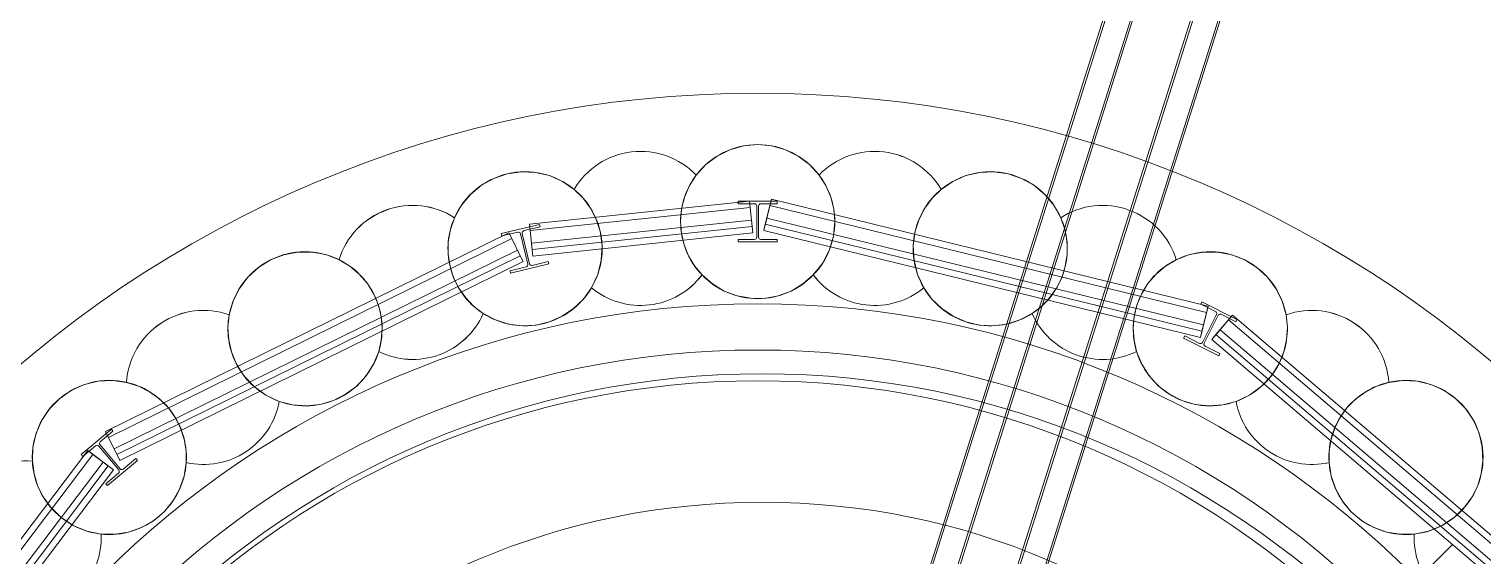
# Model space of a CAD drawing. Header units: metres. Extents: x 1753726 to 1755216, y 5920592 to 5921703.
# Drawn here: x 1753854.04 to 1753859.69, y 5920857.52 to 5920859.57 of the extents above; entities that cross this region are included whole.
import ezdxf

# ---------------------------------------------------------------- set-up
doc = ezdxf.new("R2010")
doc.units = ezdxf.units.M
for name, color, linetype, lineweight in [('A-DETL-____-OTLN', 2, 'Continuous', 9), ('A-FLOR-____-OTLN', 9, 'Continuous', 9), ('A-GENM-____-OTLN', 4, 'Continuous', 9), ('A-WALL-____-OTLN', 2, 'Continuous', 9), ('S-BEAM-____-OTLN', 7, 'Continuous', 9), ('S-FNDN-____-OTLN', 7, 'Continuous', 9)]:
    doc.layers.add(name, color=color, linetype=linetype, lineweight=lineweight)

# ---------------------------------------------------------------- blocks, each defined once
blk = doc.blocks.new('Arup_Beam_Steel I Section_UC_AU1 - 150UC30-4478000-X-ARUP-GL-HERNE_BAY_ALIGNMENT')
at = {"layer": 'S-BEAM-____-OTLN'}
for p, q in [((1753856.9486, 5920858.9016), (1753856.7956, 5920858.9016)), ((1753856.7956, 5920858.9016), (1753856.7956, 5920858.8922)), ((1753856.7956, 5920858.8922), (1753856.7956, 5920858.9016)), ((1753856.7956, 5920858.9016), (1753856.9486, 5920858.9016)), ((1753856.7956, 5920858.8922), (1753856.8599, 5920858.8922)), ((1753856.8599, 5920858.8922), (1753856.7956, 5920858.8922)), ((1753856.8688, 5920858.8833), (1753856.8688, 5920858.7619)), ((1753856.8688, 5920858.7619), (1753856.8688, 5920858.8833)), ((1753856.8754, 5920858.7619), (1753856.8754, 5920858.8833)), ((1753856.8754, 5920858.8833), (1753856.8754, 5920858.7619)), ((1753856.8843, 5920858.8922), (1753856.9486, 5920858.8922)), ((1753856.9486, 5920858.8922), (1753856.8843, 5920858.8922)), ((1753856.9486, 5920858.8922), (1753856.9486, 5920858.9016)), ((1753856.9486, 5920858.9016), (1753856.9486, 5920858.8922)), ((1753856.8599, 5920858.753), (1753856.7956, 5920858.753)), ((1753856.7956, 5920858.753), (1753856.7956, 5920858.7436)), ((1753856.7956, 5920858.7436), (1753856.7956, 5920858.753)), ((1753856.7956, 5920858.753), (1753856.8599, 5920858.753)), ((1753856.7956, 5920858.7436), (1753856.9486, 5920858.7436)), ((1753856.9486, 5920858.7436), (1753856.7956, 5920858.7436)), ((1753856.9486, 5920858.753), (1753856.8843, 5920858.753)), ((1753856.8843, 5920858.753), (1753856.9486, 5920858.753)), ((1753856.9486, 5920858.7436), (1753856.9486, 5920858.753)), ((1753856.9486, 5920858.753), (1753856.9486, 5920858.7436))]:
    blk.add_line(p, q, dxfattribs=at)
for centre, start, end in [((1753856.8599, 5920858.8833), 0, 90), ((1753856.8599, 5920858.8833), 0, 90), ((1753856.8843, 5920858.8833), 90, 180), ((1753856.8843, 5920858.8833), 90, 180)]:
    blk.add_arc(centre, 0.0089, start, end, dxfattribs=at)
for centre, start_param, end_param in [((1753856.8599, 5920858.7619), 4.712389, 6.283185), ((1753856.8599, 5920858.7619), 4.712389, 6.283185), ((1753856.8843, 5920858.7619), 3.141593, 4.712389), ((1753856.8843, 5920858.7619), 3.141593, 4.712389)]:
    blk.add_ellipse(centre, major_axis=(0.0089, 0), ratio=1, start_param=start_param, end_param=end_param, dxfattribs=at)
blk = doc.blocks.new('Arup_Beam_Steel I Section_UC_AU1 - 150UC30-4478001-X-ARUP-GL-HERNE_BAY_ALIGNMENT')
at = {"layer": 'S-BEAM-____-OTLN'}
for p, q in [((1753858.6007, 5920858.5101), (1753858.5965, 5920858.5017)), ((1753858.5965, 5920858.5017), (1753858.6007, 5920858.5101)), ((1753858.5965, 5920858.5017), (1753858.6539, 5920858.4728)), ((1753858.6539, 5920858.4728), (1753858.5965, 5920858.5017)), ((1753858.7374, 5920858.4414), (1753858.6007, 5920858.5101)), ((1753858.6007, 5920858.5101), (1753858.7374, 5920858.4414)), ((1753858.6579, 5920858.4609), (1753858.6034, 5920858.3524)), ((1753858.6034, 5920858.3524), (1753858.6579, 5920858.4609)), ((1753858.6093, 5920858.3494), (1753858.6638, 5920858.4579)), ((1753858.6638, 5920858.4579), (1753858.6093, 5920858.3494)), ((1753858.6757, 5920858.4619), (1753858.7332, 5920858.433)), ((1753858.7332, 5920858.433), (1753858.6757, 5920858.4619)), ((1753858.7332, 5920858.433), (1753858.7374, 5920858.4414)), ((1753858.7374, 5920858.4414), (1753858.7332, 5920858.433)), ((1753858.534, 5920858.3773), (1753858.5298, 5920858.3689)), ((1753858.5298, 5920858.3689), (1753858.534, 5920858.3773)), ((1753858.5915, 5920858.3484), (1753858.534, 5920858.3773)), ((1753858.534, 5920858.3773), (1753858.5915, 5920858.3484)), ((1753858.5298, 5920858.3689), (1753858.6665, 5920858.3002)), ((1753858.6665, 5920858.3002), (1753858.5298, 5920858.3689)), ((1753858.6707, 5920858.3086), (1753858.6133, 5920858.3375)), ((1753858.6133, 5920858.3375), (1753858.6707, 5920858.3086)), ((1753858.6665, 5920858.3002), (1753858.6707, 5920858.3086)), ((1753858.6707, 5920858.3086), (1753858.6665, 5920858.3002))]:
    blk.add_line(p, q, dxfattribs=at)
for centre, major_axis, start_param, end_param in [((1753858.6499, 5920858.4649), (-0.00822, 0.00341), 3.069757, 4.640554), ((1753858.6499, 5920858.4649), (-0.00822, 0.00341), 3.069757, 4.640554), ((1753858.6718, 5920858.4539), (-0.00796, 0.00399), 4.711502, 6.282299), ((1753858.6718, 5920858.4539), (-0.00796, 0.00399), 4.711502, 6.282299), ((1753858.5955, 5920858.3564), (-0.00602, 0.00655), 1.933231, 3.504027), ((1753858.5955, 5920858.3564), (-0.00602, 0.00655), 1.933231, 3.504027), ((1753858.6173, 5920858.3454), (-0.00652, 0.00605), 0.282478, 1.853274), ((1753858.6173, 5920858.3454), (-0.00652, 0.00605), 0.282478, 1.853274)]:
    blk.add_ellipse(centre, major_axis=major_axis, ratio=1, start_param=start_param, end_param=end_param, dxfattribs=at)
blk = doc.blocks.new('Arup_Beam_Steel I Section_UC_AU1 - 150UC30-4478010-X-ARUP-GL-HERNE_BAY_ALIGNMENT')
at = {"layer": 'S-BEAM-____-OTLN'}
for p, q in [((1753854.357, 5920858.0141), (1753854.2397, 5920857.9157)), ((1753854.2397, 5920857.9157), (1753854.357, 5920858.0141)), ((1753854.3137, 5920857.9655), (1753854.363, 5920858.0069)), ((1753854.363, 5920858.0069), (1753854.3137, 5920857.9655)), ((1753854.363, 5920858.0069), (1753854.357, 5920858.0141)), ((1753854.357, 5920858.0141), (1753854.363, 5920858.0069)), ((1753854.2458, 5920857.9085), (1753854.295, 5920857.9498)), ((1753854.295, 5920857.9498), (1753854.2458, 5920857.9085)), ((1753854.3076, 5920857.9487), (1753854.3856, 5920857.8558)), ((1753854.3856, 5920857.8558), (1753854.3076, 5920857.9487)), ((1753854.3907, 5920857.86), (1753854.3126, 5920857.953)), ((1753854.3126, 5920857.953), (1753854.3907, 5920857.86)), ((1753854.2397, 5920857.9157), (1753854.2458, 5920857.9085)), ((1753854.2458, 5920857.9085), (1753854.2397, 5920857.9157)), ((1753854.3413, 5920857.7947), (1753854.4585, 5920857.893)), ((1753854.4585, 5920857.893), (1753854.3413, 5920857.7947)), ((1753854.4525, 5920857.9002), (1753854.4032, 5920857.8589)), ((1753854.4032, 5920857.8589), (1753854.4525, 5920857.9002)), ((1753854.4585, 5920857.893), (1753854.4525, 5920857.9002)), ((1753854.4525, 5920857.9002), (1753854.4585, 5920857.893)), ((1753854.3845, 5920857.8432), (1753854.3353, 5920857.8019)), ((1753854.3353, 5920857.8019), (1753854.3845, 5920857.8432)), ((1753854.3353, 5920857.8019), (1753854.3413, 5920857.7947)), ((1753854.3413, 5920857.7947), (1753854.3353, 5920857.8019))]:
    blk.add_line(p, q, dxfattribs=at)
for centre, major_axis, start_param, end_param in [((1753854.3008, 5920857.943), (-0.00847, 0.00275), 4.153567, 5.724364), ((1753854.3008, 5920857.943), (-0.00847, 0.00275), 4.153567, 5.724364), ((1753854.3195, 5920857.9587), (-0.00871, 0.00181), 5.615029, 7.185826), ((1753854.3195, 5920857.9587), (-0.00871, 0.00181), 5.615029, 7.185826), ((1753854.3788, 5920857.85), (-0.00601, 0.00656), 3.097959, 4.668756), ((1753854.3788, 5920857.85), (-0.00601, 0.00656), 3.097959, 4.668756), ((1753854.3975, 5920857.8657), (-0.00856, 0.00242), 0.973589, 2.544385), ((1753854.3975, 5920857.8657), (-0.00856, 0.00242), 0.973589, 2.544385)]:
    blk.add_ellipse(centre, major_axis=major_axis, ratio=1, start_param=start_param, end_param=end_param, dxfattribs=at)
blk = doc.blocks.new('Arup_Beam_Steel I Section_UC_AU1 - 150UC30-4478011-X-ARUP-GL-HERNE_BAY_ALIGNMENT')
at = {"layer": 'S-BEAM-____-OTLN'}
for p, q in [((1753856.0231, 5920858.8114), (1753855.8742, 5920858.7761)), ((1753855.8742, 5920858.7761), (1753856.0231, 5920858.8114)), ((1753855.8742, 5920858.7761), (1753855.8764, 5920858.7669)), ((1753855.8764, 5920858.7669), (1753855.8742, 5920858.7761)), ((1753855.8764, 5920858.7669), (1753855.939, 5920858.7818)), ((1753855.939, 5920858.7818), (1753855.8764, 5920858.7669)), ((1753855.9497, 5920858.7752), (1753855.9777, 5920858.657)), ((1753855.9777, 5920858.657), (1753855.9497, 5920858.7752)), ((1753855.9841, 5920858.6585), (1753855.9561, 5920858.7767)), ((1753855.9561, 5920858.7767), (1753855.9841, 5920858.6585)), ((1753855.9627, 5920858.7874), (1753856.0253, 5920858.8022)), ((1753856.0253, 5920858.8022), (1753855.9627, 5920858.7874)), ((1753856.0253, 5920858.8022), (1753856.0231, 5920858.8114)), ((1753856.0231, 5920858.8114), (1753856.0253, 5920858.8022)), ((1753855.9107, 5920858.6223), (1753856.0596, 5920858.6576)), ((1753856.0596, 5920858.6576), (1753855.9107, 5920858.6223)), ((1753856.0574, 5920858.6668), (1753855.9948, 5920858.6519)), ((1753855.9948, 5920858.6519), (1753856.0574, 5920858.6668)), ((1753856.0596, 5920858.6576), (1753856.0574, 5920858.6668)), ((1753856.0574, 5920858.6668), (1753856.0596, 5920858.6576)), ((1753855.9711, 5920858.6463), (1753855.9085, 5920858.6315)), ((1753855.9085, 5920858.6315), (1753855.9711, 5920858.6463)), ((1753855.9085, 5920858.6315), (1753855.9107, 5920858.6223)), ((1753855.9107, 5920858.6223), (1753855.9085, 5920858.6315))]:
    blk.add_line(p, q, dxfattribs=at)
for centre, major_axis, start_param, end_param in [((1753855.941, 5920858.7731), (0.00777, 0.00434), 6.006842, 7.577638), ((1753855.941, 5920858.7731), (0.00777, 0.00434), 6.006842, 7.577638), ((1753855.9648, 5920858.7787), (0.00777, 0.00434), 1.294453, 2.865249), ((1753855.9648, 5920858.7787), (0.00777, 0.00434), 1.294453, 2.865249), ((1753855.969, 5920858.655), (0.00777, 0.00434), 4.436045, 6.006842), ((1753855.969, 5920858.655), (0.00777, 0.00434), 4.436045, 6.006842), ((1753855.9928, 5920858.6606), (0.00884, 0.00103), 3.257948, 4.828744), ((1753855.9928, 5920858.6606), (0.00884, 0.00103), 3.257948, 4.828744)]:
    blk.add_ellipse(centre, major_axis=major_axis, ratio=1, start_param=start_param, end_param=end_param, dxfattribs=at)
blk = doc.blocks.new('308492-ARUP-STTW-MOD-0300_rvt-1-X-ARUP-GL-HERNE_BAY_ALIGNMENT')
at = {"layer": 'A-WALL-____-OTLN'}
for p, q in [((1753856.84, 5920858.9027), (1753855.9847, 5920858.8128)), ((1753855.9847, 5920858.8128), (1753856.84, 5920858.9027)), ((1753856.84, 5920858.9027), (1753856.853, 5920858.7784)), ((1753856.84, 5920858.9027), (1753856.8426, 5920858.8778)), ((1753856.8955, 5920858.788), (1753856.9253, 5920858.9094)), ((1753856.9193, 5920858.8851), (1753856.9015, 5920858.8122)), ((1753856.9193, 5920858.8851), (1753856.9253, 5920858.9094)), ((1753858.6191, 5920858.4689), (1753856.9193, 5920858.8851)), ((1753858.6251, 5920858.4932), (1753856.9253, 5920858.9094)), ((1753856.9253, 5920858.9094), (1753858.6251, 5920858.4932)), ((1753856.8426, 5920858.8778), (1753855.9873, 5920858.788)), ((1753855.9925, 5920858.7382), (1753856.8478, 5920858.8281)), ((1753856.8478, 5920858.8281), (1753855.9925, 5920858.7382)), ((1753856.8426, 5920858.8778), (1753856.8504, 5920858.8033)), ((1753856.8478, 5920858.8281), (1753856.853, 5920858.7784)), ((1753856.8478, 5920858.8281), (1753856.853, 5920858.7784)), ((1753856.8955, 5920858.788), (1753856.9074, 5920858.8365)), ((1753856.9074, 5920858.8365), (1753856.8955, 5920858.788)), ((1753856.9074, 5920858.8365), (1753858.6072, 5920858.4204)), ((1753858.6072, 5920858.4204), (1753856.9074, 5920858.8365)), ((1753855.9038, 5920858.7788), (1753854.3341, 5920858.005)), ((1753854.3341, 5920858.005), (1753855.9038, 5920858.7788)), ((1753855.9038, 5920858.7788), (1753855.959, 5920858.6667)), ((1753855.9038, 5920858.7788), (1753855.9148, 5920858.7564)), ((1753855.9977, 5920858.6885), (1753855.9847, 5920858.8128)), ((1753855.9873, 5920858.788), (1753855.9847, 5920858.8128)), ((1753855.9873, 5920858.788), (1753855.9951, 5920858.7134)), ((1753855.9951, 5920858.7134), (1753856.8504, 5920858.8033)), ((1753855.9977, 5920858.6885), (1753856.853, 5920858.7784)), ((1753856.853, 5920858.7784), (1753855.9977, 5920858.6885)), ((1753855.9977, 5920858.6885), (1753856.853, 5920858.7784)), ((1753856.853, 5920858.7784), (1753855.9977, 5920858.6885)), ((1753856.8504, 5920858.8033), (1753856.853, 5920858.7784)), ((1753856.8955, 5920858.788), (1753856.9015, 5920858.8122)), ((1753856.8955, 5920858.788), (1753858.5953, 5920858.3718)), ((1753858.5953, 5920858.3718), (1753856.8955, 5920858.788)), ((1753856.8955, 5920858.788), (1753858.5953, 5920858.3718)), ((1753858.5953, 5920858.3718), (1753856.8955, 5920858.788)), ((1753856.9015, 5920858.8122), (1753858.6013, 5920858.3961)), ((1753855.9148, 5920858.7564), (1753854.3452, 5920857.9826)), ((1753854.3673, 5920857.9377), (1753855.9369, 5920858.7115)), ((1753855.9369, 5920858.7115), (1753854.3673, 5920857.9377)), ((1753855.9148, 5920858.7564), (1753855.948, 5920858.6891)), ((1753855.9369, 5920858.7115), (1753855.959, 5920858.6667)), ((1753855.9369, 5920858.7115), (1753855.959, 5920858.6667)), ((1753855.9977, 5920858.6885), (1753855.9925, 5920858.7382)), ((1753855.9925, 5920858.7382), (1753855.9977, 5920858.6885)), ((1753855.9977, 5920858.6885), (1753855.9951, 5920858.7134)), ((1753854.3784, 5920857.9153), (1753855.948, 5920858.6891)), ((1753854.3894, 5920857.8929), (1753855.959, 5920858.6667)), ((1753855.959, 5920858.6667), (1753854.3894, 5920857.8929)), ((1753854.3894, 5920857.8929), (1753855.959, 5920858.6667)), ((1753855.959, 5920858.6667), (1753854.3894, 5920857.8929)), ((1753855.948, 5920858.6891), (1753855.959, 5920858.6667)), ((1753858.6251, 5920858.4932), (1753858.5953, 5920858.3718)), ((1753858.6251, 5920858.4932), (1753858.6191, 5920858.4689)), ((1753858.6191, 5920858.4689), (1753858.6013, 5920858.3961)), ((1753858.639, 5920858.3636), (1753858.7201, 5920858.4588)), ((1753858.7039, 5920858.4397), (1753858.6552, 5920858.3827)), ((1753858.7039, 5920858.4397), (1753858.7201, 5920858.4588)), ((1753860.0361, 5920857.305), (1753858.7039, 5920858.4397)), ((1753860.0523, 5920857.324), (1753858.7201, 5920858.4588)), ((1753858.7201, 5920858.4588), (1753860.0523, 5920857.324)), ((1753858.6072, 5920858.4204), (1753858.5953, 5920858.3718)), ((1753858.6072, 5920858.4204), (1753858.5953, 5920858.3718)), ((1753858.6013, 5920858.3961), (1753858.5953, 5920858.3718)), ((1753858.639, 5920858.3636), (1753858.6714, 5920858.4017)), ((1753858.6714, 5920858.4017), (1753858.639, 5920858.3636)), ((1753858.639, 5920858.3636), (1753858.6552, 5920858.3827)), ((1753858.6552, 5920858.3827), (1753859.9874, 5920857.2479)), ((1753858.6714, 5920858.4017), (1753860.0037, 5920857.2669)), ((1753860.0037, 5920857.2669), (1753858.6714, 5920858.4017)), ((1753858.639, 5920858.3636), (1753859.9712, 5920857.2289)), ((1753859.9712, 5920857.2289), (1753858.639, 5920858.3636)), ((1753858.639, 5920858.3636), (1753859.9712, 5920857.2289)), ((1753859.9712, 5920857.2289), (1753858.639, 5920858.3636)), ((1753854.3894, 5920857.8929), (1753854.3341, 5920858.005)), ((1753854.3452, 5920857.9826), (1753854.3341, 5920858.005)), ((1753854.3452, 5920857.9826), (1753854.3784, 5920857.9153)), ((1753854.2649, 5920857.9314), (1753853.2095, 5920856.5355)), ((1753853.2095, 5920856.5355), (1753854.2649, 5920857.9314)), ((1753854.2649, 5920857.9314), (1753854.3646, 5920857.856)), ((1753854.2649, 5920857.9314), (1753854.2848, 5920857.9163)), ((1753854.3894, 5920857.8929), (1753854.3673, 5920857.9377)), ((1753854.3673, 5920857.9377), (1753854.3894, 5920857.8929)), ((1753854.2848, 5920857.9163), (1753853.2295, 5920856.5204)), ((1753853.2693, 5920856.4902), (1753854.3247, 5920857.8862)), ((1753854.3247, 5920857.8862), (1753853.2693, 5920856.4902)), ((1753853.2893, 5920856.4751), (1753854.3447, 5920857.8711)), ((1753854.2848, 5920857.9163), (1753854.3447, 5920857.8711)), ((1753854.3247, 5920857.8862), (1753854.3646, 5920857.856)), ((1753854.3247, 5920857.8862), (1753854.3646, 5920857.856)), ((1753854.3447, 5920857.8711), (1753854.3646, 5920857.856)), ((1753854.3894, 5920857.8929), (1753854.3784, 5920857.9153)), ((1753853.3092, 5920856.4601), (1753854.3646, 5920857.856)), ((1753854.3646, 5920857.856), (1753853.3092, 5920856.4601)), ((1753853.3092, 5920856.4601), (1753854.3646, 5920857.856)), ((1753854.3646, 5920857.856), (1753853.3092, 5920856.4601))]:
    blk.add_line(p, q, dxfattribs=at)
at = {"layer": 'S-BEAM-____-OTLN'}
for radius in [3.605, 3.605, 3.305, 3.305]:
    blk.add_arc((1753856.8721, 5920854.8976), radius, 0, 180, dxfattribs=at)
at = {"layer": 'S-FNDN-____-OTLN', "flags": 128}
for points in [[(1753856.6329, 5920859.0038), (1753856.6702, 5920859.0446), (1753856.7144, 5920859.0778), (1753856.7639, 5920859.1024), (1753856.817, 5920859.1176), (1753856.8721, 5920859.1226), (1753856.9271, 5920859.1176), (1753856.9803, 5920859.1024), (1753857.0298, 5920859.0778), (1753857.0739, 5920859.0446), (1753857.1112, 5920859.0037)], [(1753857.1112, 5920859.0037), (1753857.0739, 5920859.0446), (1753857.0298, 5920859.0778), (1753856.9803, 5920859.1024), (1753856.9271, 5920859.1176), (1753856.8721, 5920859.1226), (1753856.817, 5920859.1176), (1753856.7639, 5920859.1024), (1753856.7144, 5920859.0778), (1753856.6702, 5920859.0446), (1753856.6329, 5920859.0038)], [(1753855.6924, 5920858.8379), (1753855.7193, 5920858.8862), (1753855.7546, 5920858.9288), (1753855.7971, 5920858.9642), (1753855.8453, 5920858.9911), (1753855.8977, 5920859.0088), (1753855.9525, 5920859.0165), (1753856.0077, 5920859.0141), (1753856.0615, 5920859.0015), (1753856.1122, 5920858.9793), (1753856.1579, 5920858.9482)], [(1753856.1579, 5920858.9482), (1753856.1122, 5920858.9793), (1753856.0615, 5920859.0015), (1753856.0077, 5920859.0141), (1753855.9525, 5920859.0165), (1753855.8977, 5920859.0088), (1753855.8453, 5920858.9911), (1753855.7971, 5920858.9642), (1753855.7546, 5920858.9288), (1753855.7193, 5920858.8862), (1753855.6924, 5920858.8379)], [(1753856.5721, 5920858.8226), (1753856.576, 5920858.8711), (1753856.5877, 5920858.9182), (1753856.6068, 5920858.9628), (1753856.6329, 5920859.0038)], [(1753856.6329, 5920859.0038), (1753856.6068, 5920858.9628), (1753856.5877, 5920858.9182), (1753856.576, 5920858.8711), (1753856.5721, 5920858.8226)], [(1753857.1112, 5920859.0037), (1753857.1373, 5920858.9628), (1753857.1564, 5920858.9182), (1753857.1681, 5920858.8711), (1753857.1721, 5920858.8226)], [(1753857.1721, 5920858.8226), (1753857.1681, 5920858.8711), (1753857.1564, 5920858.9182), (1753857.1373, 5920858.9628), (1753857.1112, 5920859.0037)], [(1753857.5863, 5920858.9482), (1753857.632, 5920858.9793), (1753857.6826, 5920859.0015), (1753857.7365, 5920859.0141), (1753857.7917, 5920859.0165), (1753857.8464, 5920859.0088), (1753857.8988, 5920858.9911), (1753857.9471, 5920858.9642), (1753857.9896, 5920858.9288), (1753858.0248, 5920858.8862), (1753858.0517, 5920858.8379)], [(1753858.0517, 5920858.8379), (1753858.0248, 5920858.8862), (1753857.9896, 5920858.9288), (1753857.9471, 5920858.9642), (1753857.8988, 5920858.9911), (1753857.8464, 5920859.0088), (1753857.7917, 5920859.0165), (1753857.7365, 5920859.0141), (1753857.6826, 5920859.0015), (1753857.632, 5920858.9793), (1753857.5863, 5920858.9482)], [(1753856.1579, 5920858.9482), (1753856.1927, 5920858.9144), (1753856.2216, 5920858.8754), (1753856.2438, 5920858.8323), (1753856.2588, 5920858.786)], [(1753856.2588, 5920858.786), (1753856.2438, 5920858.8323), (1753856.2216, 5920858.8754), (1753856.1927, 5920858.9144), (1753856.1579, 5920858.9482)], [(1753857.4853, 5920858.786), (1753857.5003, 5920858.8323), (1753857.5226, 5920858.8754), (1753857.5515, 5920858.9144), (1753857.5863, 5920858.9482)], [(1753857.5863, 5920858.9482), (1753857.5515, 5920858.9144), (1753857.5226, 5920858.8754), (1753857.5003, 5920858.8323), (1753857.4853, 5920858.786)], [(1753855.675, 5920858.6477), (1753855.6677, 5920858.6957), (1753855.6682, 5920858.7442), (1753855.6765, 5920858.7921), (1753855.6924, 5920858.8379)], [(1753855.6924, 5920858.8379), (1753855.6765, 5920858.7921), (1753855.6682, 5920858.7442), (1753855.6677, 5920858.6957), (1753855.675, 5920858.6477)], [(1753858.0517, 5920858.8379), (1753858.0677, 5920858.7921), (1753858.076, 5920858.7442), (1753858.0765, 5920858.6957), (1753858.0692, 5920858.6477)], [(1753858.0692, 5920858.6477), (1753858.0765, 5920858.6957), (1753858.076, 5920858.7442), (1753858.0677, 5920858.7921), (1753858.0517, 5920858.8379)], [(1753856.2588, 5920858.786), (1753856.2666, 5920858.7293), (1753856.2636, 5920858.6721), (1753856.2497, 5920858.6166), (1753856.2255, 5920858.5647)], [(1753856.2255, 5920858.5647), (1753856.2497, 5920858.6166), (1753856.2636, 5920858.6721), (1753856.2666, 5920858.7293), (1753856.2588, 5920858.786)], [(1753856.6556, 5920858.615), (1753856.6265, 5920858.6504), (1753856.6031, 5920858.6898), (1753856.586, 5920858.7323), (1753856.5756, 5920858.7769), (1753856.5721, 5920858.8226)], [(1753856.5721, 5920858.8226), (1753856.5756, 5920858.7769), (1753856.586, 5920858.7323), (1753856.6031, 5920858.6898), (1753856.6265, 5920858.6504), (1753856.6556, 5920858.615)], [(1753857.1721, 5920858.8226), (1753857.1666, 5920858.7657), (1753857.1504, 5920858.7107), (1753857.1241, 5920858.6599), (1753857.0886, 5920858.615)], [(1753857.0886, 5920858.615), (1753857.1241, 5920858.6599), (1753857.1504, 5920858.7107), (1753857.1666, 5920858.7657), (1753857.1721, 5920858.8226)], [(1753857.5187, 5920858.5647), (1753857.4945, 5920858.6166), (1753857.4806, 5920858.6721), (1753857.4775, 5920858.7293), (1753857.4853, 5920858.786)], [(1753857.4853, 5920858.786), (1753857.4775, 5920858.7293), (1753857.4806, 5920858.6721), (1753857.4945, 5920858.6166), (1753857.5187, 5920858.5647)], [(1753854.8155, 5920858.4596), (1753854.8305, 5920858.5129), (1753854.8551, 5920858.5624), (1753854.8883, 5920858.6066), (1753854.929, 5920858.644), (1753854.9759, 5920858.6732), (1753855.0274, 5920858.6934), (1753855.0817, 5920858.7038), (1753855.1369, 5920858.704), (1753855.1913, 5920858.6941), (1753855.243, 5920858.6743)], [(1753855.243, 5920858.6743), (1753855.1913, 5920858.6941), (1753855.1369, 5920858.704), (1753855.0817, 5920858.7038), (1753855.0274, 5920858.6934), (1753854.9759, 5920858.6732), (1753854.929, 5920858.644), (1753854.8883, 5920858.6066), (1753854.8551, 5920858.5624), (1753854.8305, 5920858.5129), (1753854.8155, 5920858.4596)], [(1753855.243, 5920858.6743), (1753855.2846, 5920858.6495), (1753855.3218, 5920858.6182), (1753855.3534, 5920858.5813), (1753855.3786, 5920858.5398)], [(1753855.3786, 5920858.5398), (1753855.3534, 5920858.5813), (1753855.3218, 5920858.6182), (1753855.2846, 5920858.6495), (1753855.243, 5920858.6743)], [(1753858.3655, 5920858.5398), (1753858.3908, 5920858.5813), (1753858.4224, 5920858.6182), (1753858.4595, 5920858.6495), (1753858.5012, 5920858.6743)], [(1753858.5012, 5920858.6743), (1753858.4595, 5920858.6495), (1753858.4224, 5920858.6182), (1753858.3908, 5920858.5813), (1753858.3655, 5920858.5398)], [(1753858.5012, 5920858.6743), (1753858.5528, 5920858.6941), (1753858.6072, 5920858.704), (1753858.6625, 5920858.7038), (1753858.7168, 5920858.6934), (1753858.7682, 5920858.6732), (1753858.8152, 5920858.644), (1753858.8559, 5920858.6066), (1753858.8891, 5920858.5624), (1753858.9136, 5920858.5129), (1753858.9286, 5920858.4596)], [(1753858.9286, 5920858.4596), (1753858.9136, 5920858.5129), (1753858.8891, 5920858.5624), (1753858.8559, 5920858.6066), (1753858.8152, 5920858.644), (1753858.7682, 5920858.6732), (1753858.7168, 5920858.6934), (1753858.6625, 5920858.7038), (1753858.6072, 5920858.704), (1753858.5528, 5920858.6941), (1753858.5012, 5920858.6743)], [(1753855.8041, 5920858.4649), (1753855.7676, 5920858.4926), (1753855.7358, 5920858.5255), (1753855.7094, 5920858.563), (1753855.6889, 5920858.604), (1753855.675, 5920858.6477)], [(1753855.675, 5920858.6477), (1753855.6889, 5920858.604), (1753855.7094, 5920858.563), (1753855.7358, 5920858.5255), (1753855.7676, 5920858.4926), (1753855.8041, 5920858.4649)], [(1753857.0886, 5920858.615), (1753857.0481, 5920858.5797), (1753857.002, 5920858.5522), (1753856.9517, 5920858.5334), (1753856.8989, 5920858.5238), (1753856.8452, 5920858.5239), (1753856.7924, 5920858.5334), (1753856.7421, 5920858.5522), (1753856.696, 5920858.5797), (1753856.6556, 5920858.615)], [(1753856.6556, 5920858.615), (1753856.696, 5920858.5797), (1753856.7421, 5920858.5522), (1753856.7924, 5920858.5334), (1753856.8452, 5920858.5239), (1753856.8989, 5920858.5238), (1753856.9517, 5920858.5334), (1753857.002, 5920858.5522), (1753857.0481, 5920858.5797), (1753857.0886, 5920858.615)], [(1753858.0692, 5920858.6477), (1753858.0552, 5920858.604), (1753858.0348, 5920858.563), (1753858.0083, 5920858.5255), (1753857.9765, 5920858.4926), (1753857.94, 5920858.4649)], [(1753857.94, 5920858.4649), (1753857.9765, 5920858.4926), (1753858.0083, 5920858.5255), (1753858.0348, 5920858.563), (1753858.0552, 5920858.604), (1753858.0692, 5920858.6477)], [(1753856.2255, 5920858.5647), (1753856.1942, 5920858.5211), (1753856.1557, 5920858.4837), (1753856.1111, 5920858.4538), (1753856.0619, 5920858.4323), (1753856.0097, 5920858.4199), (1753855.9561, 5920858.417), (1753855.9028, 5920858.4238), (1753855.8516, 5920858.4399), (1753855.8041, 5920858.4649)], [(1753855.8041, 5920858.4649), (1753855.8516, 5920858.4399), (1753855.9028, 5920858.4238), (1753855.9561, 5920858.417), (1753856.0097, 5920858.4199), (1753856.0619, 5920858.4323), (1753856.1111, 5920858.4538), (1753856.1557, 5920858.4837), (1753856.1942, 5920858.5211), (1753856.2255, 5920858.5647)], [(1753857.94, 5920858.4649), (1753857.8925, 5920858.4399), (1753857.8413, 5920858.4238), (1753857.7881, 5920858.417), (1753857.7345, 5920858.4199), (1753857.6822, 5920858.4323), (1753857.633, 5920858.4538), (1753857.5885, 5920858.4837), (1753857.5499, 5920858.5211), (1753857.5187, 5920858.5647)], [(1753857.5187, 5920858.5647), (1753857.5499, 5920858.5211), (1753857.5885, 5920858.4837), (1753857.633, 5920858.4538), (1753857.6822, 5920858.4323), (1753857.7345, 5920858.4199), (1753857.7881, 5920858.417), (1753857.8413, 5920858.4238), (1753857.8925, 5920858.4399), (1753857.94, 5920858.4649)], [(1753855.3786, 5920858.5398), (1753855.396, 5920858.4974), (1753855.4067, 5920858.4528), (1753855.4105, 5920858.4071), (1753855.4073, 5920858.3614), (1753855.3972, 5920858.3168)], [(1753855.3972, 5920858.3168), (1753855.4073, 5920858.3614), (1753855.4105, 5920858.4071), (1753855.4067, 5920858.4528), (1753855.396, 5920858.4974), (1753855.3786, 5920858.5398)], [(1753858.3469, 5920858.3168), (1753858.3368, 5920858.3614), (1753858.3336, 5920858.4071), (1753858.3374, 5920858.4528), (1753858.3481, 5920858.4974), (1753858.3655, 5920858.5398)], [(1753858.3655, 5920858.5398), (1753858.3481, 5920858.4974), (1753858.3374, 5920858.4528), (1753858.3336, 5920858.4071), (1753858.3368, 5920858.3614), (1753858.3469, 5920858.3168)], [(1753854.8424, 5920858.2705), (1753854.8242, 5920858.3156), (1753854.8135, 5920858.3629), (1753854.8106, 5920858.4114), (1753854.8155, 5920858.4596)], [(1753854.8155, 5920858.4596), (1753854.8106, 5920858.4114), (1753854.8135, 5920858.3629), (1753854.8242, 5920858.3156), (1753854.8424, 5920858.2705)], [(1753858.9286, 5920858.4596), (1753858.9335, 5920858.4114), (1753858.9306, 5920858.3629), (1753858.9199, 5920858.3156), (1753858.9017, 5920858.2705)], [(1753858.9017, 5920858.2705), (1753858.9199, 5920858.3156), (1753858.9306, 5920858.3629), (1753858.9335, 5920858.4114), (1753858.9286, 5920858.4596)], [(1753855.3972, 5920858.3168), (1753855.3769, 5920858.2671), (1753855.348, 5920858.2218), (1753855.3115, 5920858.1824), (1753855.2686, 5920858.1502), (1753855.2207, 5920858.1261), (1753855.1692, 5920858.1109), (1753855.1158, 5920858.1052), (1753855.0623, 5920858.1091), (1753855.0103, 5920858.1224)], [(1753855.0103, 5920858.1224), (1753855.0623, 5920858.1091), (1753855.1158, 5920858.1052), (1753855.1692, 5920858.1109), (1753855.2207, 5920858.1261), (1753855.2686, 5920858.1502), (1753855.3115, 5920858.1824), (1753855.348, 5920858.2218), (1753855.3769, 5920858.2671), (1753855.3972, 5920858.3168)], [(1753858.7339, 5920858.1224), (1753858.6819, 5920858.1091), (1753858.6283, 5920858.1052), (1753858.575, 5920858.1109), (1753858.5235, 5920858.1261), (1753858.4755, 5920858.1502), (1753858.4326, 5920858.1824), (1753858.3961, 5920858.2218), (1753858.3673, 5920858.2671), (1753858.3469, 5920858.3168)], [(1753858.3469, 5920858.3168), (1753858.3673, 5920858.2671), (1753858.3961, 5920858.2218), (1753858.4326, 5920858.1824), (1753858.4755, 5920858.1502), (1753858.5235, 5920858.1261), (1753858.575, 5920858.1109), (1753858.6283, 5920858.1052), (1753858.6819, 5920858.1091), (1753858.7339, 5920858.1224)], [(1753855.0103, 5920858.1224), (1753854.9584, 5920858.1466), (1753854.912, 5920858.1802), (1753854.8729, 5920858.222), (1753854.8424, 5920858.2705)], [(1753854.8424, 5920858.2705), (1753854.8729, 5920858.222), (1753854.912, 5920858.1802), (1753854.9584, 5920858.1466), (1753855.0103, 5920858.1224)], [(1753858.9017, 5920858.2705), (1753858.8712, 5920858.222), (1753858.8321, 5920858.1802), (1753858.7858, 5920858.1466), (1753858.7339, 5920858.1224)], [(1753858.7339, 5920858.1224), (1753858.7858, 5920858.1466), (1753858.8321, 5920858.1802), (1753858.8712, 5920858.222), (1753858.9017, 5920858.2705)], [(1753854.0495, 5920857.8894), (1753854.0518, 5920857.9446), (1753854.0643, 5920857.9985), (1753854.0864, 5920858.0491), (1753854.1174, 5920858.0949), (1753854.1563, 5920858.1342), (1753854.2017, 5920858.1657), (1753854.2522, 5920858.1883), (1753854.3059, 5920858.2012), (1753854.3611, 5920858.2041), (1753854.4159, 5920858.1968)], [(1753854.4159, 5920858.1968), (1753854.3611, 5920858.2041), (1753854.3059, 5920858.2012), (1753854.2522, 5920858.1883), (1753854.2017, 5920858.1657), (1753854.1563, 5920858.1342), (1753854.1174, 5920858.0949), (1753854.0864, 5920858.0491), (1753854.0643, 5920857.9985), (1753854.0518, 5920857.9446), (1753854.0495, 5920857.8894)], [(1753859.3282, 5920858.1968), (1753859.383, 5920858.2041), (1753859.4382, 5920858.2012), (1753859.492, 5920858.1883), (1753859.5424, 5920858.1657), (1753859.5878, 5920858.1342), (1753859.6267, 5920858.0949), (1753859.6578, 5920858.0491), (1753859.6799, 5920857.9985), (1753859.6923, 5920857.9446), (1753859.6946, 5920857.8894)], [(1753859.6946, 5920857.8894), (1753859.6923, 5920857.9446), (1753859.6799, 5920857.9985), (1753859.6578, 5920858.0491), (1753859.6267, 5920858.0949), (1753859.5878, 5920858.1342), (1753859.5424, 5920858.1657), (1753859.492, 5920858.1883), (1753859.4382, 5920858.2012), (1753859.383, 5920858.2041), (1753859.3282, 5920858.1968)], [(1753854.4159, 5920858.1968), (1753854.4622, 5920858.1822), (1753854.5056, 5920858.1604), (1753854.5448, 5920858.1318), (1753854.5789, 5920858.0972)], [(1753854.5789, 5920858.0972), (1753854.5448, 5920858.1318), (1753854.5056, 5920858.1604), (1753854.4622, 5920858.1822), (1753854.4159, 5920858.1968)], [(1753859.1652, 5920858.0972), (1753859.1993, 5920858.1318), (1753859.2386, 5920858.1604), (1753859.2819, 5920858.1822), (1753859.3282, 5920858.1968)], [(1753859.3282, 5920858.1968), (1753859.2819, 5920858.1822), (1753859.2386, 5920858.1604), (1753859.1993, 5920858.1318), (1753859.1652, 5920858.0972)], [(1753854.5789, 5920858.0972), (1753854.6057, 5920858.0599), (1753854.6263, 5920858.019), (1753854.6406, 5920857.9755), (1753854.648, 5920857.9303), (1753854.6485, 5920857.8845)], [(1753854.6485, 5920857.8845), (1753854.648, 5920857.9303), (1753854.6406, 5920857.9755), (1753854.6263, 5920858.019), (1753854.6057, 5920858.0599), (1753854.5789, 5920858.0972)], [(1753859.0957, 5920857.8845), (1753859.0961, 5920857.9303), (1753859.1036, 5920857.9755), (1753859.1178, 5920858.019), (1753859.1385, 5920858.0599), (1753859.1652, 5920858.0972)], [(1753859.1652, 5920858.0972), (1753859.1385, 5920858.0599), (1753859.1178, 5920858.019), (1753859.1036, 5920857.9755), (1753859.0961, 5920857.9303), (1753859.0957, 5920857.8845)], [(1753854.1193, 5920857.7115), (1753854.0912, 5920857.7512), (1753854.0699, 5920857.7948), (1753854.0558, 5920857.8412), (1753854.0495, 5920857.8894)], [(1753854.0495, 5920857.8894), (1753854.0558, 5920857.8412), (1753854.0699, 5920857.7948), (1753854.0912, 5920857.7512), (1753854.1193, 5920857.7115)], [(1753854.6485, 5920857.8845), (1753854.6401, 5920857.8314), (1753854.6225, 5920857.7808), (1753854.5961, 5920857.734), (1753854.5618, 5920857.6927), (1753854.5206, 5920857.6582), (1753854.474, 5920857.6316), (1753854.4234, 5920857.6137), (1753854.3704, 5920857.6051), (1753854.3168, 5920857.6061)], [(1753854.3168, 5920857.6061), (1753854.3704, 5920857.6051), (1753854.4234, 5920857.6137), (1753854.474, 5920857.6316), (1753854.5206, 5920857.6582), (1753854.5618, 5920857.6927), (1753854.5961, 5920857.734), (1753854.6225, 5920857.7808), (1753854.6401, 5920857.8314), (1753854.6485, 5920857.8845)], [(1753859.4274, 5920857.6061), (1753859.3737, 5920857.6051), (1753859.3207, 5920857.6137), (1753859.2701, 5920857.6316), (1753859.2235, 5920857.6582), (1753859.1824, 5920857.6927), (1753859.1481, 5920857.734), (1753859.1217, 5920857.7808), (1753859.104, 5920857.8314), (1753859.0957, 5920857.8845)], [(1753859.0957, 5920857.8845), (1753859.104, 5920857.8314), (1753859.1217, 5920857.7808), (1753859.1481, 5920857.734), (1753859.1824, 5920857.6927), (1753859.2235, 5920857.6582), (1753859.2701, 5920857.6316), (1753859.3207, 5920857.6137), (1753859.3737, 5920857.6051), (1753859.4274, 5920857.6061)], [(1753859.6946, 5920857.8894), (1753859.6883, 5920857.8412), (1753859.6743, 5920857.7948), (1753859.6529, 5920857.7512), (1753859.6248, 5920857.7115)], [(1753859.6248, 5920857.7115), (1753859.6529, 5920857.7512), (1753859.6743, 5920857.7948), (1753859.6883, 5920857.8412), (1753859.6946, 5920857.8894)], [(1753854.3168, 5920857.6061), (1753854.2607, 5920857.6177), (1753854.2078, 5920857.6397), (1753854.1601, 5920857.6714), (1753854.1193, 5920857.7115)], [(1753854.1193, 5920857.7115), (1753854.1601, 5920857.6714), (1753854.2078, 5920857.6397), (1753854.2607, 5920857.6177), (1753854.3168, 5920857.6061)], [(1753859.6248, 5920857.7115), (1753859.584, 5920857.6714), (1753859.5363, 5920857.6397), (1753859.4834, 5920857.6177), (1753859.4274, 5920857.6061)], [(1753859.4274, 5920857.6061), (1753859.4834, 5920857.6177), (1753859.5363, 5920857.6397), (1753859.584, 5920857.6714), (1753859.6248, 5920857.7115)]]:
    blk.add_lwpolyline(points, dxfattribs=at)
at = {"layer": 'S-FNDN-____-OTLN'}
for centre, radius, start, end in [((1753856.8721, 5920854.8976), 4.425, 0, 180), ((1753856.8721, 5920854.8976), 4.425, 0, 180), ((1753855.9669, 5920858.7168), 0.3, 50.4716, 156.1951), ((1753856.8721, 5920858.8226), 0.3, 0, 37.1382), ((1753857.7772, 5920858.7168), 0.3, 23.8049, 129.5284), ((1753855.9669, 5920858.7168), 0.3, 13.3333, 50.4716), ((1753857.7772, 5920858.7168), 0.3, 129.5284, 166.6667), ((1753855.5296, 5920858.5859), 0.3, 57.1382, 162.8618), ((1753858.2145, 5920858.5859), 0.3, 17.1382, 122.8618), ((1753858.2145, 5920858.5859), 0.3, 17.1382, 122.8618), ((1753855.9669, 5920858.7168), 0.3, 329.5284, 13.3333), ((1753855.9669, 5920858.7168), 0.3, 329.5284, 13.3333), ((1753856.8721, 5920858.8226), 0.3, 180, 223.8049), ((1753856.8721, 5920858.8226), 0.3, 316.1951, 0), ((1753857.7772, 5920858.7168), 0.3, 166.6667, 210.4716), ((1753857.7772, 5920858.7168), 0.3, 166.6667, 210.4716), ((1753855.1105, 5920858.4052), 0.3, 26.6667, 63.8049), ((1753858.6336, 5920858.4052), 0.3, 116.1951, 153.3333), ((1753855.9669, 5920858.7168), 0.3, 193.3333, 237.1382), ((1753857.7772, 5920858.7168), 0.3, 302.8618, 346.6667), ((1753857.7772, 5920858.7168), 0.3, 302.8618, 346.6667), ((1753855.9669, 5920858.7168), 0.3, 237.1382, 329.5284), ((1753855.9669, 5920858.7168), 0.3, 237.1382, 329.5284), ((1753857.7772, 5920858.7168), 0.3, 210.4716, 302.8618), ((1753857.7772, 5920858.7168), 0.3, 210.4716, 302.8618), ((1753858.6336, 5920858.4052), 0.3, 153.3333, 197.1382), ((1753854.7152, 5920858.1769), 0.3, 70.4716, 176.1951), ((1753854.7152, 5920858.1769), 0.3, 70.4716, 176.1951), ((1753855.5296, 5920858.5859), 0.3, 243.8049, 336.1951), ((1753855.5296, 5920858.5859), 0.3, 243.8049, 336.1951), ((1753858.2145, 5920858.5859), 0.3, 203.8049, 296.1951), ((1753859.0289, 5920858.1769), 0.3, 3.8049, 109.5284), ((1753859.0289, 5920858.1769), 0.3, 3.8049, 109.5284), ((1753856.8721, 5920854.8976), 3.425, 0, 180), ((1753856.8721, 5920854.8976), 3.425, 0, 180), ((1753855.1105, 5920858.4052), 0.3, 250.4716, 342.8618), ((1753858.6336, 5920858.4052), 0.3, 197.1382, 289.5284), ((1753855.1105, 5920858.4052), 0.3, 206.6667, 250.4716), ((1753858.6336, 5920858.4052), 0.3, 289.5284, 333.3333), ((1753854.3491, 5920857.9044), 0.3, 77.1382, 182.8618), ((1753859.395, 5920857.9044), 0.3, 357.1382, 102.8618), ((1753859.395, 5920857.9044), 0.3, 357.1382, 102.8618), ((1753854.3491, 5920857.9044), 0.3, 40, 77.1382), ((1753854.3491, 5920857.9044), 0.3, 356.1951, 40), ((1753854.3491, 5920857.9044), 0.3, 356.1951, 40), ((1753854.7152, 5920858.1769), 0.3, 257.1382, 349.5284), ((1753854.7152, 5920858.1769), 0.3, 257.1382, 349.5284), ((1753854.7152, 5920858.1769), 0.3, 257.1382, 349.5284), ((1753854.7152, 5920858.1769), 0.3, 257.1382, 349.5284), ((1753859.0289, 5920858.1769), 0.3, 190.4716, 282.8618), ((1753859.0289, 5920858.1769), 0.3, 190.4716, 282.8618), ((1753859.395, 5920857.9044), 0.3, 140, 183.8049), ((1753854.0171, 5920857.5911), 0.3, 83.8049, 189.5284), ((1753854.0171, 5920857.5911), 0.3, 83.8049, 189.5284), ((1753854.0171, 5920857.5911), 0.3, 83.8049, 189.5284), ((1753854.0171, 5920857.5911), 0.3, 83.8049, 189.5284), ((1753854.3491, 5920857.9044), 0.3, 182.8618, 220), ((1753854.3491, 5920857.9044), 0.3, 263.8049, 356.1951), ((1753859.395, 5920857.9044), 0.3, 183.8049, 276.1951), ((1753854.3491, 5920857.9044), 0.3, 220, 263.8049), ((1753859.395, 5920857.9044), 0.3, 276.1951, 320), ((1753854.0171, 5920857.5911), 0.3, 270.4716, 2.8618), ((1753854.0171, 5920857.5911), 0.3, 270.4716, 2.8618), ((1753854.0171, 5920857.5911), 0.3, 270.4716, 2.8618), ((1753854.0171, 5920857.5911), 0.3, 270.4716, 2.8618), ((1753859.727, 5920857.5911), 0.3, 177.1382, 269.5284), ((1753859.727, 5920857.5911), 0.3, 177.1382, 269.5284), ((1753859.727, 5920857.5911), 0.3, 177.1382, 269.5284), ((1753859.727, 5920857.5911), 0.3, 177.1382, 269.5284)]:
    blk.add_arc(centre, radius, start, end, dxfattribs=at)
for centre, major_axis, start_param, end_param in [((1753856.8721, 5920858.8226), (0.1971, 0.2262), 6.077365, 7.922589), ((1753856.8721, 5920858.8226), (-0.1738, 0.2445), 4.74248, 6.587704), ((1753856.4164, 5920858.7961), (0.3, 0), 0.76454, 2.609764), ((1753856.4164, 5920858.7961), (-0.2956, 0.0511), 4.077437, 5.922661), ((1753856.4164, 5920858.7961), (0.3, 0), 0.76454, 2.609764), ((1753856.4164, 5920858.7961), (-0.2956, 0.0511), 4.077437, 5.922661), ((1753857.3277, 5920858.7961), (0.2982, 0.0327), 0.422702, 2.267926), ((1753857.3277, 5920858.7961), (-0.2976, 0.0379), 3.800206, 5.64543), ((1753857.3277, 5920858.7961), (0.2982, 0.0327), 0.422702, 2.267926), ((1753857.3277, 5920858.7961), (-0.2976, 0.0379), 3.800206, 5.64543), ((1753855.9669, 5920858.7168), (-0.2475, 0.1695), 4.622924, 6.468147), ((1753856.8721, 5920858.8226), (0.2958, 0.05), 2.326104, 2.974288), ((1753856.8721, 5920858.8226), (0, 0.3), 0.922612, 1.570796), ((1753856.8721, 5920858.8226), (0, 0.3), 4.712389, 5.360573), ((1753857.7772, 5920858.7168), (0.263, 0.1443), 6.196921, 8.042145), ((1753855.9669, 5920858.7168), (0, 0.3), 4.9451, 5.593284), ((1753857.7772, 5920858.7168), (0, 0.3), 0.689901, 1.338086), ((1753855.5296, 5920858.5859), (0.0849, 0.2877), 5.996412, 7.841636), ((1753855.5296, 5920858.5859), (0.2758, 0.1179), 0.593235, 2.438459), ((1753855.5296, 5920858.5859), (0.2235, 0.2002), 0.266801, 2.112025), ((1753858.2145, 5920858.5859), (-0.0289, 0.2986), 4.914988, 6.760212), ((1753858.2145, 5920858.5859), (-0.2853, 0.0927), 3.7548, 5.600023), ((1753855.9669, 5920858.7168), (-0.084, 0.288), 0.871663, 1.519847), ((1753855.9669, 5920858.7168), (0, 0.3), 1.155322, 1.803507), ((1753857.7772, 5920858.7168), (0, 0.3), 4.479678, 5.127863), ((1753857.7772, 5920858.7168), (0.1214, 0.2743), 4.896464, 5.544649), ((1753856.8721, 5920858.8226), (-0.1729, 0.2452), 0.956703, 1.721242), ((1753856.8721, 5920858.8226), (0.1388, 0.266), 4.428817, 5.193357), ((1753855.1105, 5920858.4052), (0.214, 0.2103), 0.337015, 2.182239), ((1753855.1105, 5920858.4052), (0.2918, 0.0699), 0.878553, 2.723777), ((1753858.6336, 5920858.4052), (0.3, 0), 0.182763, 2.027987), ((1753858.6336, 5920858.4052), (-0.2306, 0.1919), 4.018372, 5.863596), ((1753855.1105, 5920858.4052), (-0.2922, 0.068), 3.835609, 4.483794), ((1753858.6336, 5920858.4052), (0.2841, 0.0964), 1.700694, 2.348878), ((1753855.9669, 5920858.7168), (-0.2704, 0.1299), 0.680359, 1.444899), ((1753856.4164, 5920858.7961), (0, 0.3), 2.451691, 4.064205), ((1753856.4164, 5920858.7961), (-0.1005, 0.2827), 2.109942, 3.722455), ((1753856.4164, 5920858.7961), (0.0487, 0.296), 2.614908, 4.227421), ((1753856.4164, 5920858.7961), (-0.1005, 0.2827), 2.109942, 3.722455), ((1753856.8721, 5920858.8226), (0.3, 0), 3.906132, 5.518646), ((1753856.8721, 5920858.8226), (0.2966, 0.045), 3.755686, 5.3682), ((1753857.3277, 5920858.7961), (0.1279, 0.2714), 2.659428, 4.271941), ((1753857.3277, 5920858.7961), (0.05, 0.2958), 2.386285, 3.998799), ((1753857.3277, 5920858.7961), (0.1279, 0.2714), 2.659428, 4.271941), ((1753857.3277, 5920858.7961), (0.05, 0.2958), 2.386285, 3.998799), ((1753854.7152, 5920858.1769), (-0.2537, 0.1601), 4.93467, 6.779894), ((1753854.7152, 5920858.1769), (-0.2537, 0.1601), 4.93467, 6.779894), ((1753855.1105, 5920858.4052), (-0.2967, 0.0447), 2.992033, 3.756573), ((1753855.1105, 5920858.4052), (-0.1756, 0.2432), 3.787861, 4.5524), ((1753858.6336, 5920858.4052), (0.0692, 0.2919), 1.338086, 2.102625), ((1753859.0289, 5920858.1769), (0.2417, 0.1777), 5.715528, 7.560752), ((1753859.0289, 5920858.1769), (0.2417, 0.1777), 5.715528, 7.560752), ((1753855.1105, 5920858.4052), (0.1247, 0.2728), 1.816785, 2.46497), ((1753855.1105, 5920858.4052), (0.1819, 0.2386), 2.039418, 2.687603), ((1753855.5296, 5920858.5859), (0.2902, 0.0759), 3.999288, 5.611801), ((1753855.5296, 5920858.5859), (0.3, 0), 4.255198, 5.867711), ((1753858.2145, 5920858.5859), (-0.296, 0.049), 0.579578, 2.192091), ((1753858.2145, 5920858.5859), (-0.264, 0.1425), 0.910561, 2.523074), ((1753858.2145, 5920858.5859), (-0.1443, 0.263), 1.484532, 3.097045), ((1753858.6336, 5920858.4052), (-0.2119, 0.2123), 3.462456, 4.110641), ((1753858.6336, 5920858.4052), (-0.1396, 0.2655), 3.762887, 4.411072), ((1753855.1105, 5920858.4052), (-0.1481, 0.2609), 2.284475, 3.896988), ((1753858.6336, 5920858.4052), (0.1316, 0.2696), 2.32402, 3.936533), ((1753855.1105, 5920858.4052), (0, 0.3), 2.036217, 2.800757), ((1753858.6336, 5920858.4052), (-0.0946, 0.2847), 3.161564, 3.926104), ((1753854.3491, 5920857.9044), (0.0406, 0.2972), 6.194607, 8.039831), ((1753854.3491, 5920857.9044), (-0.2626, 0.1451), 4.344664, 4.992848), ((1753859.395, 5920857.9044), (0.187, 0.2346), 0.897638, 1.545823), ((1753859.395, 5920857.9044), (0.1646, 0.2508), 0.80537, 1.453554), ((1753859.0289, 5920858.1769), (-0.2615, 0.1471), 0.695046, 2.307559), ((1753859.0289, 5920858.1769), (-0.2615, 0.1471), 0.695046, 2.307559), ((1753859.395, 5920857.9044), (0.1026, 0.2819), 1.22173, 1.98627), ((1753854.3491, 5920857.9044), (-0.1026, 0.2819), 1.271678, 1.919862), ((1753854.3491, 5920857.9044), (-0.2004, 0.2233), 2.302132, 3.914645), ((1753859.395, 5920857.9044), (0.2335, 0.1883), 2.529415, 4.141929), ((1753859.395, 5920857.9044), (0.1799, 0.2401), 4.657324, 5.305509), ((1753859.395, 5920857.9044), (-0.2948, 0.0554), 2.62931, 3.277494), ((1753854.3491, 5920857.9044), (-0.1464, 0.2618), 1.758987, 2.523527), ((1753859.395, 5920857.9044), (0.1026, 0.2819), 3.598783, 4.363323)]:
    blk.add_ellipse(centre, major_axis=major_axis, ratio=1, start_param=start_param, end_param=end_param, dxfattribs=at)
at = {"layer": 'S-BEAM-____-OTLN'}
for name in ['Arup_Beam_Steel I Section_UC_AU1 - 150UC30-4478000-X-ARUP-GL-HERNE_BAY_ALIGNMENT', 'Arup_Beam_Steel I Section_UC_AU1 - 150UC30-4478011-X-ARUP-GL-HERNE_BAY_ALIGNMENT', 'Arup_Beam_Steel I Section_UC_AU1 - 150UC30-4478001-X-ARUP-GL-HERNE_BAY_ALIGNMENT', 'Arup_Beam_Steel I Section_UC_AU1 - 150UC30-4478010-X-ARUP-GL-HERNE_BAY_ALIGNMENT']:
    blk.add_blockref(name, (0, 0), dxfattribs=at)
blk = doc.blocks.new('Bell Out - Insitu2 - Bell Out - Insitu-5032767-X-ARUP-GL-HERNE_BAY_ALIGNMENT')
at = {"layer": 'A-WALL-____-OTLN'}
blk.add_arc((-577.7948, -261.6306), 2.85, 0, 180, dxfattribs=at)
blk.add_arc((-577.7948, -261.6306), 2.85, 0, 180, dxfattribs=at)
blk = doc.blocks.new('WSL_Vent Type A - WSL_Vent Type A-5060842-X-ARUP-GL-HERNE_BAY_ALIGNMENT')
at = {"layer": 'A-GENM-____-OTLN'}
for p, q in [((-0.165, 0.055), (-5.0148, 0.055)), ((-0.165, 0.047), (-5.0148, 0.047)), ((-5.0148, -0.047), (-0.165, -0.047)), ((-5.0148, -0.055), (-0.165, -0.055))]:
    blk.add_line(p, q, dxfattribs=at)
blk = doc.blocks.new('WSL_Vent Type A - WSL_Vent Type A-5060843-X-ARUP-GL-HERNE_BAY_ALIGNMENT')
at = {"layer": 'A-GENM-____-OTLN'}
for p, q in [((-0.165, 0.055), (-5.3337, 0.055)), ((-0.165, 0.047), (-5.3337, 0.047)), ((-5.3337, -0.047), (-0.165, -0.047)), ((-5.3337, -0.055), (-0.165, -0.055))]:
    blk.add_line(p, q, dxfattribs=at)
blk = doc.blocks.new('308492-ARUP-STPW-MOD-1900_rvt-1-X-ARUP-GL-HERNE_BAY_ALIGNMENT')
at = {"layer": 'A-DETL-____-OTLN'}
blk.add_line((1753856.89, 5920854.88), (1753859.577, 5920857.567), dxfattribs=at)
at = {"layer": 'A-FLOR-____-OTLN'}
blk.add_arc((1753856.89, 5920854.88), 3.35, 0, 180, dxfattribs=at)
blk.add_arc((1753856.89, 5920854.88), 3.35, 0, 180, dxfattribs=at)
at = {"layer": 'A-GENM-____-OTLN', "rotation": 72.42827435438343}
for name, p in [('WSL_Vent Type A - WSL_Vent Type A-5060843-X-ARUP-GL-HERNE_BAY_ALIGNMENT', (1753859.0745, 5920862.1359)), ('WSL_Vent Type A - WSL_Vent Type A-5060843-X-ARUP-GL-HERNE_BAY_ALIGNMENT', (1753859.3832, 5920862.0344)), ('WSL_Vent Type A - WSL_Vent Type A-5060842-X-ARUP-GL-HERNE_BAY_ALIGNMENT', (1753858.9782, 5920861.8318)), ('WSL_Vent Type A - WSL_Vent Type A-5060842-X-ARUP-GL-HERNE_BAY_ALIGNMENT', (1753859.2869, 5920861.7303))]:
    blk.add_blockref(name, p, dxfattribs=at)
at = {"layer": 'A-WALL-____-OTLN'}
blk.add_blockref('Bell Out - Insitu2 - Bell Out - Insitu-5032767-X-ARUP-GL-HERNE_BAY_ALIGNMENT', (1754434.6848, 5921116.5106), dxfattribs=at)

msp = doc.modelspace()

# ---------------------------------------------------------------- block references
for name in ['308492-ARUP-STPW-MOD-1900_rvt-1-X-ARUP-GL-HERNE_BAY_ALIGNMENT', '308492-ARUP-STTW-MOD-0300_rvt-1-X-ARUP-GL-HERNE_BAY_ALIGNMENT']:
    msp.add_blockref(name, (0, 0))

doc.saveas('drawing.dxf')
